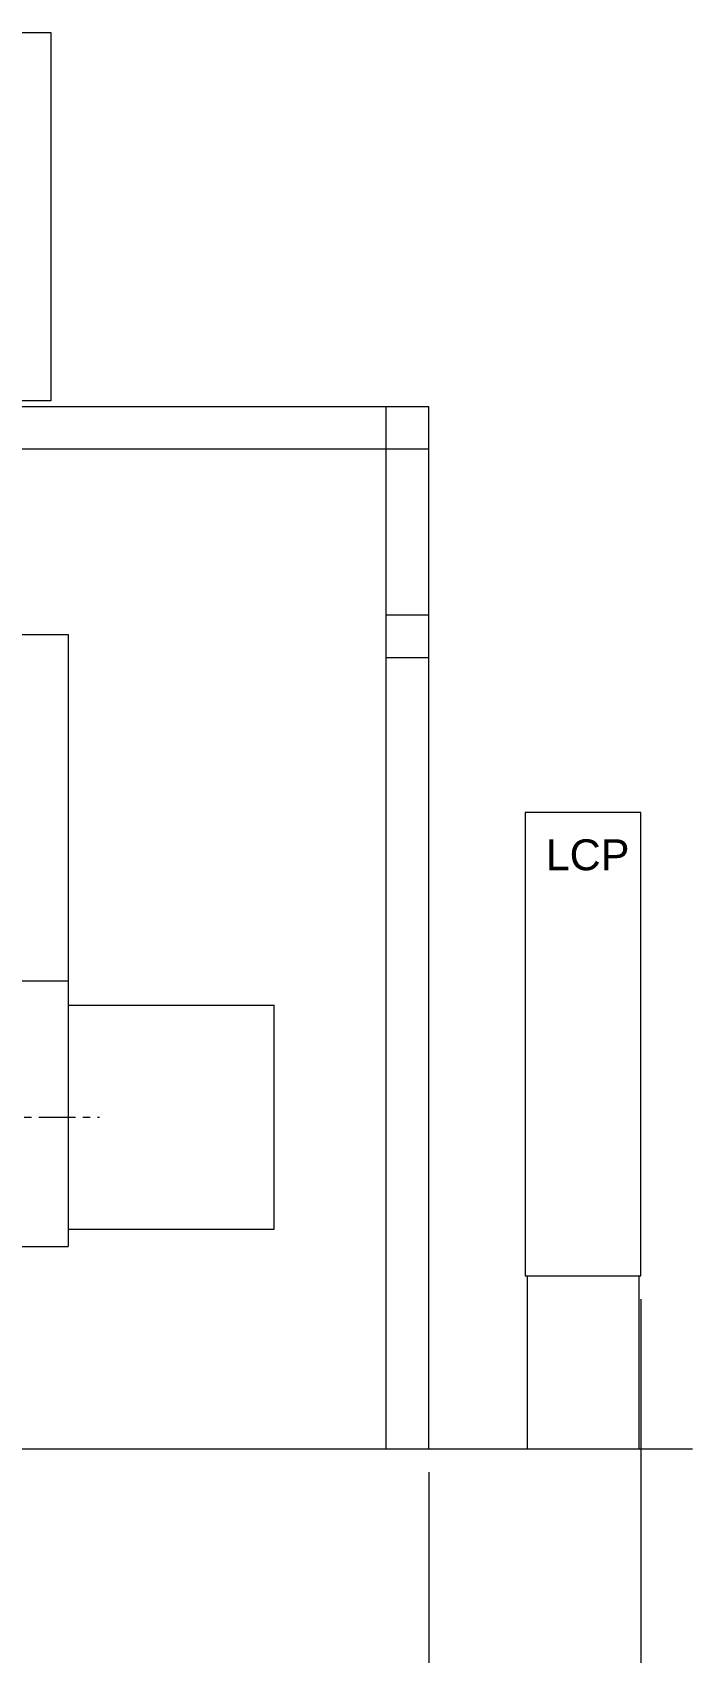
# Model space of a CAD drawing. Header units: inches. Extents: x 0 to 26418, y 0 to 20128.
# Drawn here: x 14806 to 16518, y 11704 to 15901 of the extents above; entities that cross this region are included whole.
import ezdxf

# ---------------------------------------------------------------- set-up
doc = ezdxf.new("R2010")
doc.units = ezdxf.units.IN
doc.header["$MEASUREMENT"] = 0
doc.linetypes.add('CENTER', pattern=[50.8, 31.75, -6.35, 6.35, -6.35])
doc.layers.get('Defpoints').update_dxf_attribs({"lineweight": 5})
doc.layers.add('06___ANNOTATIONS', color=7, linetype='Continuous', lineweight=5)
doc.layers.add('CAXA1', color=5, linetype='CENTER', lineweight=5)
doc.styles.add('Roman', font='arial.ttf')
doc.styles.get("Standard").update_dxf_attribs({"font": 'arial.ttf'})
doc.dimstyles.new('ISO-25', dxfattribs={"dimscale": 30, "dimtxt": 1.5, "dimasz": 1.5, "dimexe": 2, "dimexo": 2, "dimtad": 1, "dimtih": 1, "dimtoh": 1, "dimdec": 1, "dimlfac": 0.03937, "dimdsep": 46, "dimtxsty": 'Standard', "dimcen": 2.5, "dimclrd": 7, "dimclre": 7, "dimclrt": 7, "dimadec": 0, "dimazin": 0, "dimtfac": 1, "dimtdec": 1, "dimtmove": 0, "dimatfit": 3, "dimfxl": 1, "dimlwd": 5, "dimlwe": 5, "dimarcsym": 0})

# ---------------------------------------------------------------- blocks, each defined once
blk = doc.blocks.new('*D44')
at = {"color": 7, "linetype": 'Continuous', "lineweight": 5, "transparency": 16777216}
for p, q in [((9650.4, 12558.3), (9650.4, 11355.8)), ((15833.4, 12171.3), (15833.4, 11355.8)), ((9695.4, 11415.8), (15788.4, 11415.8))]:
    blk.add_line(p, q, dxfattribs=at)
at = {"color": 7, "transparency": 16777216}
for points in [[(9695.4, 11423.3), (9695.4, 11408.3), (9650.4, 11415.8)], [(15788.4, 11423.3), (15788.4, 11408.3), (15833.4, 11415.8)]]:
    blk.add_solid(points, dxfattribs=at)
at = {"layer": 'Defpoints', "color": 0, "transparency": 16777216}
for p in [(9650.4, 12618.3), (15833.4, 12231.3), (15833.4, 11415.8)]:
    blk.add_point(p, dxfattribs=at)
at = {"color": 7, "lineweight": 5, "transparency": 16777216, "insert": (13263.8, 11541.2), "char_height": 165, "attachment_point": 5, "style": 'Roman'}
blk.add_mtext('{\\H1.25x;C}', dxfattribs=at)
blk = doc.blocks.new('*D45')
at = {"color": 7, "linetype": 'Continuous', "lineweight": 5, "transparency": 16777216}
for p, q in [((16383.4, 12620.2), (16383.4, 11355.8)), ((15833.4, 12171.3), (15833.4, 11355.8)), ((15878.4, 11415.8), (16338.4, 11415.8))]:
    blk.add_line(p, q, dxfattribs=at)
at = {"color": 7, "transparency": 16777216}
for points in [[(15878.4, 11423.3), (15878.4, 11408.3), (15833.4, 11415.8)], [(16338.4, 11423.3), (16338.4, 11408.3), (16383.4, 11415.8)]]:
    blk.add_solid(points, dxfattribs=at)
at = {"layer": 'Defpoints', "color": 0, "transparency": 16777216}
for p in [(16383.4, 12680.2), (15833.4, 12231.3), (16383.4, 11415.8)]:
    blk.add_point(p, dxfattribs=at)
at = {"color": 7, "lineweight": 5, "transparency": 16777216, "insert": (16108.4, 11517.4), "char_height": 165, "attachment_point": 5, "style": 'Roman'}
blk.add_mtext('21.7', dxfattribs=at)

msp = doc.modelspace()

# ---------------------------------------------------------------- linework, layer by layer
at = {"color": 7, "lineweight": 5}
for p, q in [((13933.4, 15901.31), (14853.4, 15901.31)), ((14853.4, 15901.31), (14853.4, 14947.31)), ((14853.4, 14947.31), (13933.4, 14947.31)), ((15833.4, 14931.31), (11233.4, 14931.31)), ((15723.4, 12231.31), (15723.4, 14931.31)), ((15833.4, 12231.31), (15833.4, 14931.31)), ((15833.4, 14821.31), (11233.4, 14821.31)), ((15833.4, 14391.31), (15723.4, 14391.31)), ((13057.91, 14341.31), (14898.4, 14341.31)), ((14898.4, 14341.31), (14898.4, 12756.31)), ((15833.4, 14281.31), (15723.4, 14281.31)), ((14689.9, 13444.59), (14898.4, 13444.59)), ((14898.4, 13381.31), (15432.4, 13381.31)), ((15432.4, 12800.88), (15432.4, 13381.31)), ((14898.4, 12800.88), (15432.4, 12800.88)), ((14689.9, 12756.31), (14898.4, 12756.31)), ((16088.4, 12680.16), (16088.4, 12231.31)), ((16378.4, 12680.16), (16378.4, 12231.31)), ((16517.61, 12231.31), (9973.4, 12231.31))]:
    msp.add_line(p, q, dxfattribs=at)
msp.add_lwpolyline([(16083.37, 12680.16), (16383.37, 12680.16), (16383.37, 13880.16), (16083.37, 13880.16)], close=True, dxfattribs=at)
at = {"layer": 'CAXA1', "linetype": 'CENTER', "lineweight": 5, "ltscale": 3}
msp.add_line((12841.27, 13091.31), (14979.73, 13091.31), dxfattribs=at)

# ---------------------------------------------------------------- texts
at = {"layer": '06___ANNOTATIONS', "color": 7, "linetype": 'Continuous', "lineweight": 5, "insert": (16136.56, 13770.41), "char_height": 80, "width": 4297.3632, "attachment_point": 4, "style": 'Roman'}
msp.add_mtext('LCP', dxfattribs=at)

# ---------------------------------------------------------------- dimensions: what is measured, and where the dimension line sits
at = {"color": 7, "lineweight": 5}
dim = msp.add_linear_dim(base=(16383.37, 11415.77), p1=(15833.4, 12231.31), p2=(16383.37, 12680.16), dimstyle='ISO-25', override={"dimtxt": 5.5, "dimpost": '\\X', "dimtxsty": 'Roman', "dimtmove": 1}, dxfattribs=at)
dim.commit()
dim.dimension.update_dxf_attribs({"geometry": '*D45', "text_midpoint": (16108.39, 11415.77), "dimtype": 160})
dim = msp.add_linear_dim(base=(15833.4, 11415.77), p1=(9650.41, 12618.31), p2=(15833.4, 12231.31), text='{\\H1.25x;C}', dimstyle='ISO-25', override={"dimtxt": 5.5, "dimpost": '\\X', "dimtxsty": 'Roman', "dimtmove": 1}, dxfattribs=at)
dim.commit()
dim.dimension.update_dxf_attribs({"geometry": '*D44', "text_midpoint": (13263.79, 11415.77), "dimtype": 160})

doc.saveas('drawing.dxf')
